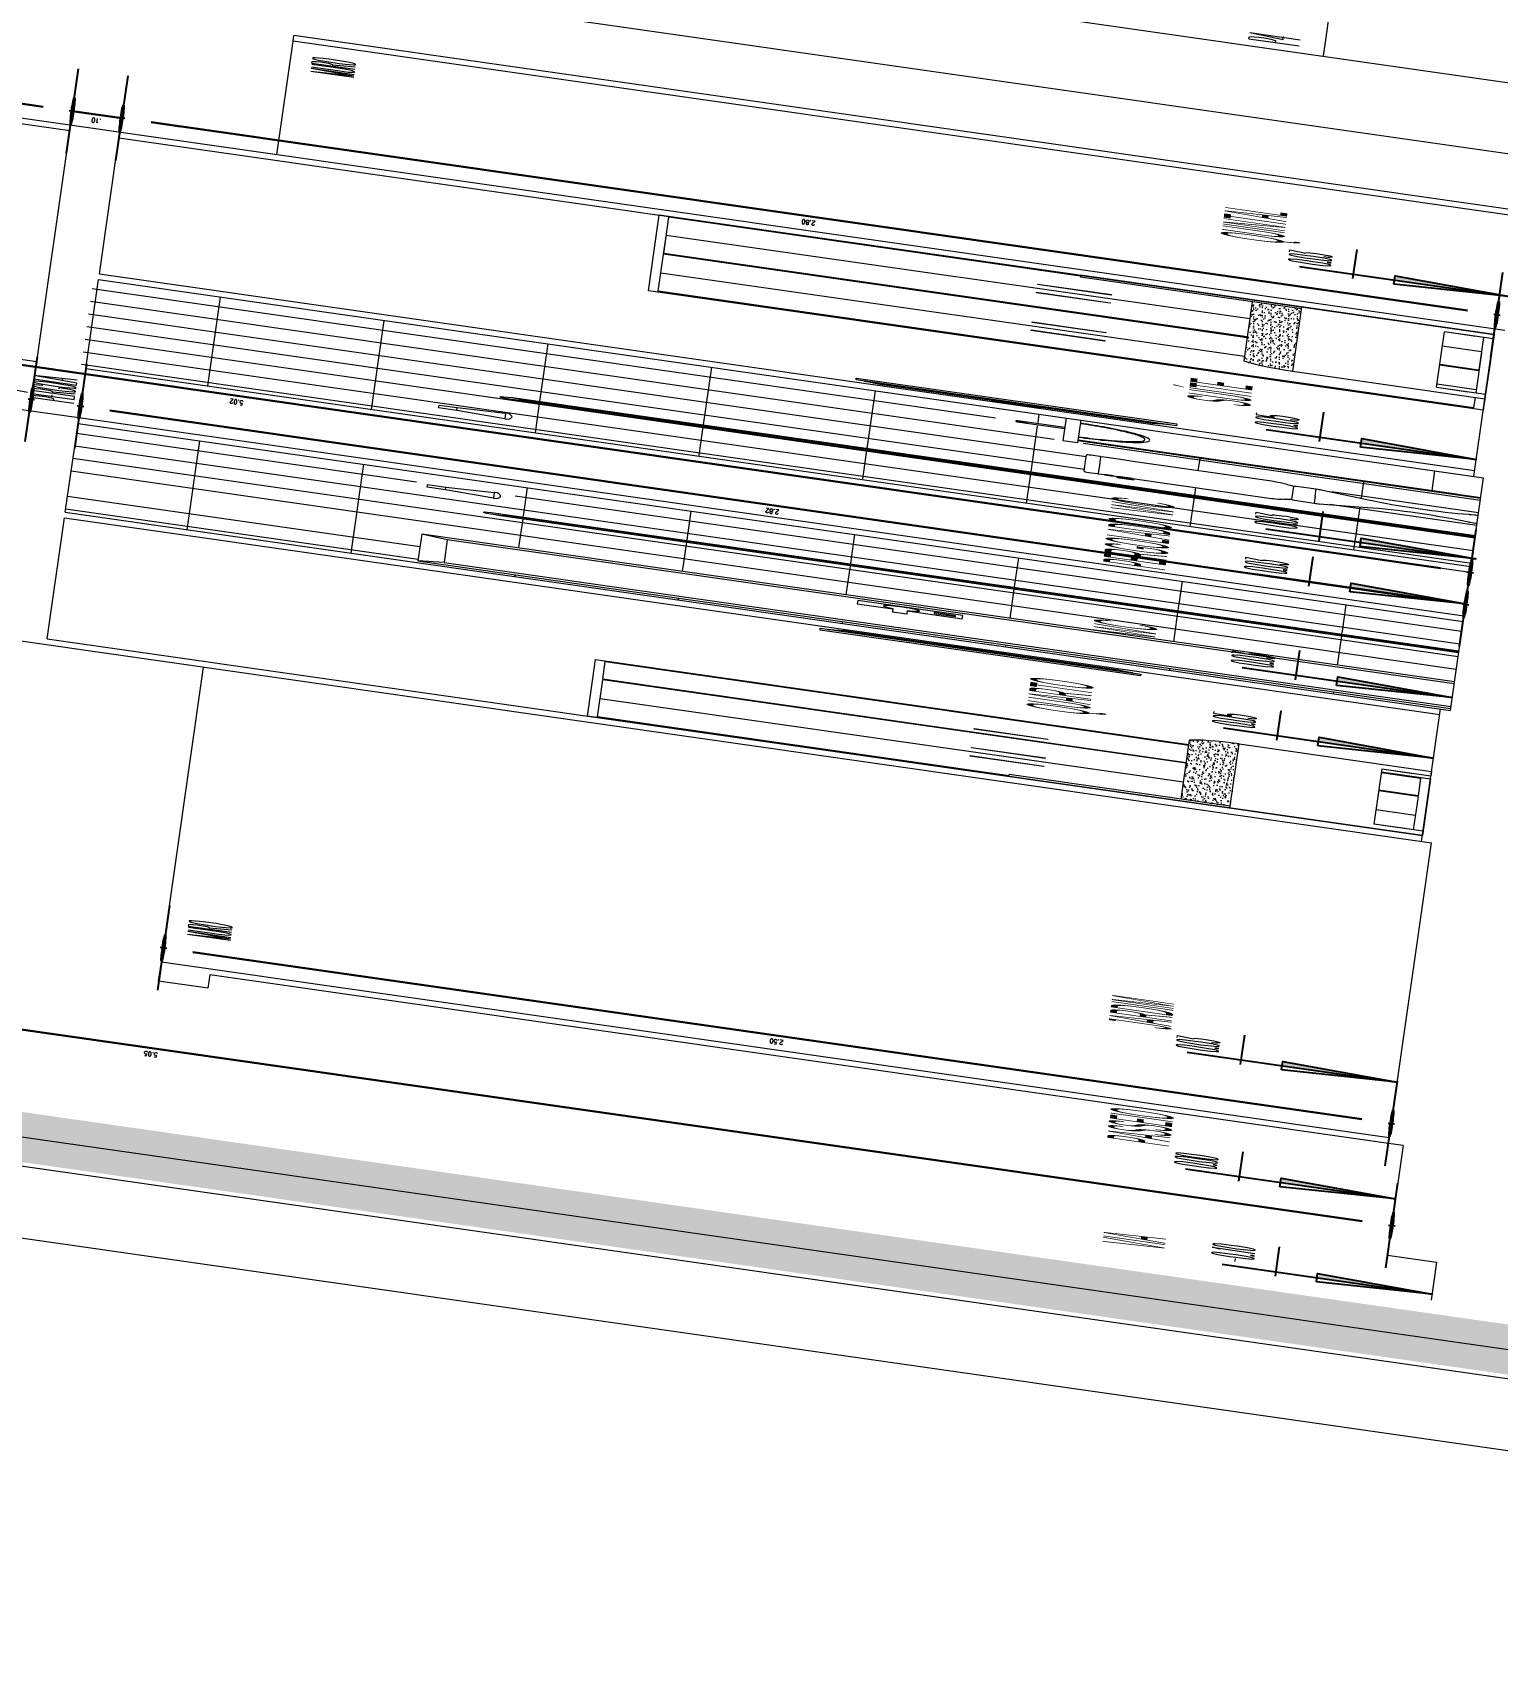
# Model space of a CAD drawing. Header units: millimetres. Extents: x -361192058 to 101130107379, y -14071650034 to 19218552450.
# Drawn here: x -134013.9 to -133838.6, y 40044.8 to 40240.8 of the extents above; entities that cross this region are included whole.
import ezdxf
from ezdxf.enums import TextEntityAlignment as Align

# ---------------------------------------------------------------- set-up
doc = ezdxf.new("R2010")
doc.units = ezdxf.units.MM
doc.header["$LTSCALE"] = 0.5
for name, color, linetype in [('02', 2, 'Continuous'), ('BANHO', 7, 'Continuous'), ('CERC02', 3, 'Continuous'), ('DIVERSOS', 4, 'Continuous'), ('HACH', 8, 'Continuous'), ('parede', 2, 'Continuous'), ('PISO', 8, 'Continuous'), ('texto pequeno', 3, 'Continuous'), ('TEXTO2', 3, 'Continuous'), ('TXT_0', 7, 'Continuous')]:
    doc.layers.add(name, color=color, linetype=linetype)
doc.styles.add('ADITIVOCAD', font='ROMANS.shx')
doc.styles.add('SANSSERIF', font='sas_____.pfb', dxfattribs={"height": 1})
doc.styles.get("Standard").update_dxf_attribs({"font": 'txt.shx', "height": 0.12})
doc.dimstyles.new('ESCALA50', dxfattribs={"dimtxt": 0.1, "dimasz": 0.06, "dimexe": 0.18, "dimexo": 0.06, "dimgap": 0.1, "dimtad": 1, "dimzin": 4, "dimdsep": 46, "dimtxsty": 'Standard', "dimblk1": 'BOLA', "dimblk2": 'BOLA', "dimsah": 1, "dimcen": -0.06, "dimse1": 1, "dimse2": 1, "dimclrd": 7, "dimclrt": 3, "dimadec": 0, "dimazin": 0, "dimtfac": 1, "dimtix": 1, "dimtmove": 0, "dimatfit": 3, "dimldrblk": 'BOLA', "dimfxl": 0, "dimtolj": 1, "dimtzin": 4, "dimarcsym": 0})

# ---------------------------------------------------------------- blocks, each defined once
blk = doc.blocks.new('Adc_nivelelev')
blk.add_hatch(color=256).paths.add_polyline_path([(0, 0), (0.1307, 0.2715), (0, 0.2715)])
for p, q in [((0, 0.4955), (0, 0)), ((-0.1376, 0.3683), (0.76, 0.3683))]:
    blk.add_line(p, q)
blk.add_lwpolyline([(-0.1307, 0.2715), (0.1307, 0.2715), (0, 0)], close=True)
at = {"flags": 8}
blk.add_attdef('NIVEL', (0.1106, 0.4235), '', height=0.1, dxfattribs=at)
blk = doc.blocks.new('BOLA')
for p, q in [((0, -1.435), (0, 1.435)), ((-1.435, 0), (1.435, 0))]:
    blk.add_line(p, q)
blk.add_circle((0, 0), 0.452)
blk = doc.blocks.new('*D845')
at = {"layer": 'Defpoints', "color": 0, "transparency": 16777216}
for p in [(3894.0287, 2411.3036), (3894.0287, 2411.3036), (3894.0287, 2406.2536)]:
    blk.add_point(p, dxfattribs=at)
at = {"layer": 'DIVERSOS', "color": 7, "lineweight": -2, "transparency": 16777216}
blk.add_line((3894.0287, 2406.3136), (3894.0287, 2411.2436), dxfattribs=at)
at = {"layer": 'DIVERSOS', "color": 7, "lineweight": -2, "transparency": 16777216, "xscale": 0.06, "yscale": 0.06, "zscale": 0.06}
for p, rotation in [((3894.0287, 2411.3036), 90), ((3894.0287, 2406.2536), 270)]:
    blk.add_blockref('BOLA', p, dxfattribs=dict(at, rotation=rotation))
at = {"layer": 'DIVERSOS', "color": 3, "lineweight": 18, "transparency": 16777216, "insert": (3893.8687, 2408.7786), "char_height": 0.12, "attachment_point": 5, "rotation": 90}
blk.add_mtext('\\A1;5.05', dxfattribs=at)
blk = doc.blocks.new('*D1663')
at = {"layer": '02', "color": 7, "lineweight": -2, "transparency": 16777216}
blk.add_line((3918.0118, 2406.3636), (3918.0118, 2409.0436), dxfattribs=at)
at = {"layer": 'Defpoints', "color": 0, "transparency": 16777216}
for p in [(3917.6413, 2409.1036), (3918.0118, 2409.1036), (3917.6413, 2406.3036)]:
    blk.add_point(p, dxfattribs=at)
at = {"layer": '02', "color": 7, "lineweight": -2, "transparency": 16777216, "xscale": 0.06, "yscale": 0.06, "zscale": 0.06}
for p, rotation in [((3918.0118, 2409.1036), 90), ((3918.0118, 2406.3036), 270)]:
    blk.add_blockref('BOLA', p, dxfattribs=dict(at, rotation=rotation))
at = {"layer": '02', "color": 3, "transparency": 16777216, "insert": (3917.8518, 2407.7036), "char_height": 0.12, "attachment_point": 5, "rotation": 90}
blk.add_mtext('\\A1;2.80', dxfattribs=at)
blk = doc.blocks.new('*D1664')
at = {"layer": '02', "color": 7, "lineweight": -2, "transparency": 16777216}
for p, q in [((3918.0118, 2409.2636), (3918.0118, 2409.3236)), ((3918.0118, 2409.2036), (3918.0118, 2409.1036)), ((3918.0118, 2409.0436), (3918.0118, 2408.9836))]:
    blk.add_line(p, q, dxfattribs=at)
at = {"layer": 'Defpoints', "color": 0, "transparency": 16777216}
for p in [(3917.4913, 2409.2036), (3917.4913, 2409.1036), (3918.0118, 2409.1036)]:
    blk.add_point(p, dxfattribs=at)
at = {"layer": '02', "color": 7, "lineweight": -2, "transparency": 16777216, "xscale": 0.06, "yscale": 0.06, "zscale": 0.06}
for p, rotation in [((3918.0118, 2409.2036), 270), ((3918.0118, 2409.1036), 90)]:
    blk.add_blockref('BOLA', p, dxfattribs=dict(at, rotation=rotation))
at = {"layer": '02', "color": 3, "transparency": 16777216, "insert": (3917.8518, 2409.1536), "char_height": 0.12, "attachment_point": 5, "rotation": 90}
blk.add_mtext('\\A1;.10', dxfattribs=at)
blk = doc.blocks.new('*D1665')
at = {"layer": '02', "color": 7, "lineweight": -2, "transparency": 16777216}
blk.add_line((3910.3942, 2409.2636), (3910.3942, 2409.9436), dxfattribs=at)
at = {"layer": 'Defpoints', "color": 0, "transparency": 16777216}
for p in [(3909.9413, 2410.0036), (3910.3942, 2410.0036), (3909.9413, 2409.2036)]:
    blk.add_point(p, dxfattribs=at)
at = {"layer": '02', "color": 7, "lineweight": -2, "transparency": 16777216, "xscale": 0.06, "yscale": 0.06, "zscale": 0.06}
for p, rotation in [((3910.3942, 2410.0036), 90), ((3910.3942, 2409.2036), 270)]:
    blk.add_blockref('BOLA', p, dxfattribs=dict(at, rotation=rotation))
at = {"layer": '02', "color": 3, "transparency": 16777216, "insert": (3910.2342, 2409.6036), "char_height": 0.12, "attachment_point": 5, "rotation": 90}
blk.add_mtext('\\A1;.80', dxfattribs=at)
blk = doc.blocks.new('*D1668')
at = {"layer": '02', "color": 7, "lineweight": -2, "transparency": 16777216}
blk.add_line((3910.3942, 2406.3436), (3910.3942, 2409.0436), dxfattribs=at)
at = {"layer": 'Defpoints', "color": 0, "transparency": 16777216}
for p in [(3910.0913, 2409.1036), (3910.3942, 2409.1036), (3910.0913, 2406.2836)]:
    blk.add_point(p, dxfattribs=at)
at = {"layer": '02', "color": 7, "lineweight": -2, "transparency": 16777216, "xscale": 0.06, "yscale": 0.06, "zscale": 0.06}
for p, rotation in [((3910.3942, 2409.1036), 90), ((3910.3942, 2406.2836), 270)]:
    blk.add_blockref('BOLA', p, dxfattribs=dict(at, rotation=rotation))
at = {"layer": '02', "color": 3, "transparency": 16777216, "insert": (3910.2342, 2407.6936), "char_height": 0.12, "attachment_point": 5, "rotation": 90}
blk.add_mtext('\\A1;2.82', dxfattribs=at)
blk = doc.blocks.new('*D1669')
at = {"layer": '02', "color": 7, "lineweight": -2, "transparency": 16777216}
blk.add_line((3911.2413, 2411.2436), (3911.2413, 2406.3436), dxfattribs=at)
at = {"layer": 'Defpoints', "color": 0, "transparency": 16777216}
for p in [(3911.2413, 2411.3036), (3911.2413, 2406.2836), (3911.2413, 2406.2836)]:
    blk.add_point(p, dxfattribs=at)
at = {"layer": '02', "color": 7, "lineweight": -2, "transparency": 16777216, "xscale": 0.06, "yscale": 0.06, "zscale": 0.06}
for p, rotation in [((3911.2413, 2411.3036), 90), ((3911.2413, 2406.2836), 270)]:
    blk.add_blockref('BOLA', p, dxfattribs=dict(at, rotation=rotation))
at = {"layer": '02', "color": 3, "transparency": 16777216, "insert": (3911.0813, 2408.7936), "char_height": 0.12, "attachment_point": 5, "rotation": 90}
blk.add_mtext('\\A1;5.02', dxfattribs=at)
blk = doc.blocks.new('*D1670')
at = {"layer": '02', "color": 7, "lineweight": -2, "transparency": 16777216}
blk.add_line((3896.6689, 2406.3436), (3896.6689, 2408.7236), dxfattribs=at)
at = {"layer": 'Defpoints', "color": 0, "transparency": 16777216}
for p in [(3896.2913, 2408.7836), (3896.6689, 2408.7836), (3896.2913, 2406.2836)]:
    blk.add_point(p, dxfattribs=at)
at = {"layer": '02', "color": 7, "lineweight": -2, "transparency": 16777216, "xscale": 0.06, "yscale": 0.06, "zscale": 0.06}
for p, rotation in [((3896.6689, 2408.7836), 90), ((3896.6689, 2406.2836), 270)]:
    blk.add_blockref('BOLA', p, dxfattribs=dict(at, rotation=rotation))
at = {"layer": '02', "color": 3, "transparency": 16777216, "insert": (3896.5089, 2407.5336), "char_height": 0.12, "attachment_point": 5, "rotation": 90}
blk.add_mtext('\\A1;2.50', dxfattribs=at)
blk = doc.blocks.new('APROVADO QUADRA 21.2 MBVII')
at = {"layer": 'BANHO', "lineweight": 18}
h = blk.add_hatch(dxfattribs=at)
h.set_pattern_fill('AR-SAND', color=256, scale=0.0035, style=0)
h.set_pattern_definition([(142.5, (5373.21673, 1139.52908), (0.00560011, 0.171294633), [0, -0.135128, 0, -0.15113, 0, -0.1444625]), (172.5, (5373.21673, 1139.52908), (-0.15733315, 0.250888785), [0, -0.072898, 0, -0.121793, 0, -0.0466725]), (212.5, (5373.32608, 1139.52908), (-0.27684733, 0.000503015), [0, -0.04445, 0, -0.16002, 0, -0.208915]), (222.5, (5373.32608, 1139.52908), (-0.267244758, 0.078025263), [0, -0.022225, 0, -0.104902, 0, -0.120015])])
h.paths.add_polyline_path([(3904.2913, 2406.7955), (3905.8534, 2406.7955, -0.256701), (3905.9413, 2406.6955), (3904.2913, 2406.6955)])
h = blk.add_hatch(dxfattribs=at)
h.set_pattern_fill('AR-SAND', color=256, scale=0.0035, style=0)
h.set_pattern_definition([(37.5, (2448.51582, 1139.52908), (-0.00560011, 0.171294633), [0, -0.135128, 0, -0.15113, 0, -0.1444625]), (7.5, (2448.51582, 1139.52908), (0.15733315, 0.250888785), [0, -0.072898, 0, -0.121793, 0, -0.0466725]), (327.5, (2448.40647, 1139.52908), (0.27684733, 0.000503015), [0, -0.04445, 0, -0.16002, 0, -0.208915]), (317.5, (2448.40647, 1139.52908), (0.267244758, 0.078025263), [0, -0.022225, 0, -0.104902, 0, -0.120015])])
h.paths.add_polyline_path([(3917.4413, 2406.7955), (3915.8792, 2406.7955, 0.256701), (3915.7913, 2406.6955), (3917.4413, 2406.6955)])
at = {"lineweight": 18}
for p, q in [((3907.6388, 2408.3861), (3907.6388, 2406.2836)), ((3908.3438, 2408.3861), (3907.6388, 2408.3861)), ((3907.6913, 2408.3336), (3907.6388, 2408.3861)), ((3908.2913, 2408.3336), (3908.3438, 2408.3861)), ((3908.3438, 2406.2836), (3908.3438, 2408.3861)), ((3907.6913, 2408.3336), (3907.6913, 2406.2836)), ((3908.2913, 2408.3336), (3907.6913, 2408.3336)), ((3908.2913, 2406.2836), (3908.2913, 2408.3336)), ((3909.1163, 2408.2442), (3909.1163, 2406.2836)), ((3909.1413, 2406.2836), (3909.1413, 2408.2193)), ((3909.1663, 2408.2442), (3909.1663, 2406.2836)), ((3912.1663, 2408.2442), (3912.1663, 2406.2836)), ((3912.1913, 2406.2836), (3912.1913, 2408.2193)), ((3912.2163, 2408.2442), (3912.2163, 2406.2836)), ((3907.3331, 2406.9116), (3907.3331, 2407.5641)), ((3907.3331, 2407.5641), (3907.3825, 2407.5641)), ((3907.3825, 2407.5641), (3907.3825, 2406.9116)), ((3913.9501, 2406.9111), (3913.9501, 2407.5637)), ((3913.9501, 2407.5637), (3913.9994, 2407.5637)), ((3913.9994, 2407.5637), (3913.9994, 2406.9111)), ((3907.3825, 2406.9281), (3907.3825, 2407.5472)), ((3907.3825, 2407.5472), (3907.4136, 2407.5147)), ((3913.9189, 2407.5147), (3913.9501, 2407.5472)), ((3913.9501, 2407.5472), (3913.9501, 2406.9281)), ((3907.4136, 2407.5147), (3907.4136, 2406.9606)), ((3913.9189, 2406.9606), (3913.9189, 2407.5147)), ((3908.1658, 2407.425), (3908.0654, 2407.425)), ((3908.0654, 2407.3958), (3908.0654, 2407.425)), ((3908.1636, 2407.3958), (3908.0654, 2407.3958)), ((3907.4136, 2407.1874), (3907.4136, 2407.2878)), ((3907.4136, 2407.2878), (3907.4413, 2407.2878)), ((3907.4413, 2407.2878), (3907.4413, 2407.1874)), ((3913.8913, 2407.1874), (3913.8913, 2407.2878)), ((3913.8913, 2407.2878), (3913.9189, 2407.2878)), ((3913.9189, 2407.2878), (3913.9189, 2407.1874)), ((3907.4413, 2407.1874), (3907.4136, 2407.1874)), ((3913.9189, 2407.1874), (3913.8913, 2407.1874)), ((3907.4136, 2406.9606), (3907.3825, 2406.9281)), ((3913.9501, 2406.9281), (3913.9189, 2406.9606)), ((3907.3825, 2406.9116), (3907.3331, 2406.9116)), ((3913.9994, 2406.9111), (3913.9501, 2406.9111))]:
    blk.add_line(p, q, dxfattribs=at)
blk.add_lwpolyline([(3908.1561, 2407.3958), (3908.1561, 2407.2836), (3908.2421, 2407.2836), (3908.2421, 2407.4975), (3908.1561, 2407.4975), (3908.1561, 2407.425)], dxfattribs=at)
blk.add_lwpolyline([(3908.1898, 2407.2978), (3908.2089, 2407.2978), (3908.2089, 2407.3415), (3908.1898, 2407.3415)], close=True, dxfattribs=at)
for centre in [(3909.1413, 2408.2442), (3912.1913, 2408.2442)]:
    blk.add_circle(centre, 0.0249, dxfattribs=at)
blk.add_arc((3908.1985, 2407.4079), 0.0369, 199.161, 152.4759, dxfattribs=at)
at = {"layer": '02', "lineweight": 18}
for points in [[(3890.495, 2402.8351), (3951.695, 2402.8351), (3951.695, 2447.3851), (3890.495, 2447.3851)], [(3891.245, 2403.5851), (3922.2237, 2403.5851), (3922.2237, 2412.8323), (3891.245, 2412.8323)]]:
    blk.add_lwpolyline(points, close=True, dxfattribs=at)
at = {"layer": '02', "lineweight": 18, "const_width": 0.1}
blk.add_lwpolyline([(3891.245, 2403.5851), (3950.945, 2403.5851), (3950.945, 2446.6351), (3891.245, 2446.6351)], close=True, dxfattribs=at)
at = {"layer": '02', "lineweight": 18}
blk.add_lwpolyline([(3890.495, 2402.8351), (3888.62, 2402.8351), (3888.62, 2422.3351), (3890.495, 2424.2101), (3891.245, 2424.2101)], dxfattribs=at)
at = {"layer": 'BANHO', "lineweight": 18}
for p, q in [((3909.579, 2408.3514), (3909.579, 2408.3886)), ((3909.579, 2408.3886), (3909.6535, 2408.3886)), ((3909.6535, 2408.3886), (3909.6535, 2408.3514)), ((3911.679, 2408.3514), (3911.679, 2408.3886)), ((3911.679, 2408.3886), (3911.7535, 2408.3886)), ((3911.7535, 2408.3886), (3911.7535, 2408.3514)), ((3909.5418, 2408.2536), (3909.579, 2408.3514)), ((3909.579, 2408.3514), (3909.6535, 2408.3514)), ((3909.6535, 2408.3514), (3909.6908, 2408.2536)), ((3911.6418, 2408.2536), (3911.679, 2408.3514)), ((3911.679, 2408.3514), (3911.7535, 2408.3514)), ((3911.7535, 2408.3514), (3911.7908, 2408.2536)), ((3909.6908, 2408.2536), (3909.5418, 2408.2536)), ((3909.5418, 2408.2536), (3909.5418, 2408.2476)), ((3909.6908, 2408.2476), (3909.6908, 2408.2536)), ((3911.7908, 2408.2536), (3911.6418, 2408.2536)), ((3911.6418, 2408.2536), (3911.6418, 2408.2476)), ((3911.7908, 2408.2476), (3911.7908, 2408.2536)), ((3904.2413, 2406.3036), (3904.2413, 2408.0036)), ((3904.2413, 2408.0036), (3905.7413, 2408.0036)), ((3904.2613, 2407.1455), (3904.2613, 2407.9836)), ((3904.2613, 2407.9836), (3905.2413, 2407.9836)), ((3904.7413, 2406.7955), (3904.7413, 2407.9836)), ((3905.2413, 2406.7955), (3905.2413, 2407.9836)), ((3905.2563, 2407.9836), (3905.7213, 2407.9836)), ((3905.2563, 2406.7955), (3905.2563, 2407.9836)), ((3905.7213, 2407.9836), (3905.7213, 2406.7955)), ((3905.7413, 2408.0036), (3905.7413, 2406.7955)), ((3915.4913, 2406.3036), (3915.4913, 2408.0036)), ((3915.4913, 2408.0036), (3916.9913, 2408.0036)), ((3915.5113, 2406.3236), (3915.5113, 2407.9836)), ((3915.5113, 2407.9836), (3916.9713, 2407.9836)), ((3915.9913, 2406.7955), (3915.9913, 2407.9836)), ((3916.4913, 2408.0036), (3917.4913, 2408.0036)), ((3916.4913, 2406.7955), (3916.4913, 2407.9836)), ((3916.5113, 2406.7955), (3916.5113, 2407.9836)), ((3916.5113, 2407.9836), (3917.4713, 2407.9836)), ((3916.9913, 2406.7955), (3916.9913, 2407.9836)), ((3917.4713, 2407.1455), (3917.4713, 2407.9836)), ((3917.4913, 2406.3036), (3917.4913, 2408.0036)), ((3904.6263, 2407.0786), (3904.6263, 2407.2286)), ((3904.6263, 2407.2286), (3904.6413, 2407.2286)), ((3904.6413, 2407.2286), (3904.6413, 2407.0786)), ((3904.8413, 2407.0786), (3904.8413, 2407.2286)), ((3904.8413, 2407.2286), (3904.8563, 2407.2286)), ((3904.8563, 2407.2286), (3904.8563, 2407.0786)), ((3905.3413, 2407.0786), (3905.3413, 2407.2286)), ((3905.3413, 2407.2286), (3905.3563, 2407.2286)), ((3905.3563, 2407.2286), (3905.3563, 2407.0786)), ((3913.4615, 2407.2293), (3913.4615, 2407.1336)), ((3913.482, 2407.2332), (3913.466, 2407.2332)), ((3913.4865, 2407.1336), (3913.4865, 2407.2293)), ((3915.8763, 2407.0786), (3915.8763, 2407.2286)), ((3915.8763, 2407.2286), (3915.8913, 2407.2286)), ((3915.8913, 2407.2286), (3915.8913, 2407.0786)), ((3916.0913, 2407.0786), (3916.0913, 2407.2286)), ((3916.0913, 2407.2286), (3916.1063, 2407.2286)), ((3916.1063, 2407.2286), (3916.1063, 2407.0786)), ((3916.8763, 2407.0786), (3916.8763, 2407.2286)), ((3916.8763, 2407.2286), (3916.8913, 2407.2286)), ((3916.8913, 2407.2286), (3916.8913, 2407.0786)), ((3917.0913, 2407.0786), (3917.0913, 2407.2286)), ((3917.0913, 2407.2286), (3917.1063, 2407.2286)), ((3917.1063, 2407.2286), (3917.1063, 2407.0786)), ((3904.2413, 2406.6955), (3904.2413, 2407.1455)), ((3904.2413, 2407.1455), (3904.2913, 2407.1455)), ((3904.2913, 2406.6955), (3904.2913, 2407.1455)), ((3913.1413, 2407.1036), (3913.1413, 2407.1336)), ((3913.7413, 2407.1336), (3913.1413, 2407.1336)), ((3913.4615, 2407.1336), (3913.4865, 2407.1336)), ((3917.4413, 2406.6955), (3917.4413, 2407.1455)), ((3917.4913, 2407.1455), (3917.4413, 2407.1455)), ((3917.4913, 2406.6955), (3917.4913, 2407.1455)), ((3913.7413, 2407.1036), (3913.1413, 2407.1036)), ((3913.1913, 2406.2836), (3913.1913, 2407.1036)), ((3913.2113, 2406.3336), (3913.2113, 2407.1036)), ((3904.6413, 2407.0786), (3904.6263, 2407.0786)), ((3904.8563, 2407.0786), (3904.8413, 2407.0786)), ((3905.3563, 2407.0786), (3905.3413, 2407.0786)), ((3915.8913, 2407.0786), (3915.8763, 2407.0786)), ((3916.1063, 2407.0786), (3916.0913, 2407.0786)), ((3916.8913, 2407.0786), (3916.8763, 2407.0786)), ((3917.1063, 2407.0786), (3917.0913, 2407.0786)), ((3904.2913, 2406.7955), (3905.8534, 2406.7955)), ((3917.4413, 2406.7955), (3915.8792, 2406.7955)), ((3904.2413, 2406.3036), (3904.2413, 2406.6955)), ((3904.2413, 2406.6955), (3905.9413, 2406.6955)), ((3905.9413, 2406.6955), (3905.9413, 2406.5955)), ((3917.4913, 2406.6955), (3915.7913, 2406.6955)), ((3915.7913, 2406.6955), (3915.7913, 2406.5955)), ((3917.4913, 2406.3036), (3917.4913, 2406.6955)), ((3905.9413, 2406.5955), (3905.9413, 2406.3036)), ((3915.7913, 2406.5955), (3915.7913, 2406.3036)), ((3904.3613, 2406.3036), (3904.3613, 2406.4036)), ((3904.3613, 2406.3398), (3904.3613, 2406.4036)), ((3905.8213, 2406.4036), (3904.3613, 2406.4036)), ((3904.7413, 2406.3236), (3904.7413, 2406.4036)), ((3905.2413, 2406.3236), (3905.2413, 2406.4036)), ((3905.2563, 2406.3236), (3905.2563, 2406.4036)), ((3905.7213, 2406.4036), (3905.7213, 2406.3236)), ((3905.7413, 2406.4036), (3905.7413, 2406.3036)), ((3905.8213, 2406.4036), (3905.8213, 2406.3398)), ((3905.8213, 2406.4036), (3905.8213, 2406.3036)), ((3915.9113, 2406.4036), (3915.9113, 2406.3398)), ((3915.9113, 2406.4036), (3915.9113, 2406.3036)), ((3915.9113, 2406.4036), (3917.3713, 2406.4036)), ((3915.9913, 2406.3236), (3915.9913, 2406.4036)), ((3916.4913, 2406.3236), (3916.4913, 2406.4036)), ((3916.5113, 2406.3236), (3916.5113, 2406.4036)), ((3916.9913, 2406.3236), (3916.9913, 2406.4036)), ((3917.3713, 2406.3036), (3917.3713, 2406.4036)), ((3917.3713, 2406.3398), (3917.3713, 2406.4036)), ((3913.7413, 2406.3836), (3913.2113, 2406.3836)), ((3913.2113, 2406.2836), (3913.2113, 2406.3836)), ((3905.7413, 2406.3036), (3904.2413, 2406.3036)), ((3904.3613, 2406.3036), (3904.2413, 2406.3036)), ((3905.2413, 2406.3236), (3904.3613, 2406.3236)), ((3905.7213, 2406.3236), (3905.2563, 2406.3236)), ((3905.9413, 2406.3036), (3905.8213, 2406.3036)), ((3905.9413, 2406.3036), (3905.9413, 2406.3036)), ((3916.9913, 2406.3036), (3915.4913, 2406.3036)), ((3915.7913, 2406.3236), (3915.5113, 2406.3236)), ((3915.7913, 2406.3036), (3915.9113, 2406.3036)), ((3915.7913, 2406.3036), (3915.7913, 2406.3036)), ((3916.9713, 2406.3236), (3915.9113, 2406.3236)), ((3917.4913, 2406.3036), (3916.4913, 2406.3036)), ((3917.3713, 2406.3236), (3916.5113, 2406.3236)), ((3917.3713, 2406.3036), (3917.4913, 2406.3036)), ((3912.3527, 2406.2836), (3912.5545, 2406.2836))]:
    blk.add_line(p, q, dxfattribs=at)
blk.add_lwpolyline([(3913.4716, 2407.2128), (3913.4764, 2407.2128), (3913.4764, 2407.2092), (3913.4716, 2407.2092)], close=True, dxfattribs=at)
for points in [[(3913.2919, 2407.1036, 0.121669), (3913.305, 2407.0506, 0.105266), (3913.3453, 2407.0022, 0.088159), (3913.4025, 2406.9716, 0.078977), (3913.474, 2406.9602, 0.078977), (3913.5455, 2406.9716, 0.088159), (3913.6027, 2407.0022, 0.105266), (3913.643, 2407.0506, 0.121669), (3913.6561, 2407.1036, 0.121669)], [(3913.3019, 2407.1036, 0.121669), (3913.3139, 2407.0552, 0.105266), (3913.3514, 2407.0101, 0.088159), (3913.4056, 2406.9811, 0.078977), (3913.474, 2406.9702, 0.078977), (3913.5424, 2406.9811, 0.088159), (3913.5966, 2407.0101, 0.105266), (3913.6341, 2407.0552, 0.121669), (3913.6461, 2407.1036, 0.121669)]]:
    blk.add_lwpolyline(points, format="xyb", dxfattribs=at)
for points in [[(3912.4258, 2407.0825), (3912.4258, 2407.0825), (3912.4222, 2407.0817), (3912.4194, 2407.0796), (3912.4172, 2407.0767), (3912.4165, 2407.0732), (3912.4165, 2407.056), (3912.4165, 2407.056), (3912.4165, 2407.0553), (3912.4172, 2407.0545), (3912.4172, 2407.0538), (3912.4179, 2407.0531), (3912.4179, 2407.0409), (3912.4151, 2407.0409), (3912.4151, 2407.0409), (3912.4129, 2407.0366), (3912.4122, 2407.0324), (3912.4129, 2407.0273), (3912.4151, 2407.023), (3912.4179, 2407.023), (3912.4179, 2407.013), (3912.405, 2407.013), (3912.405, 2407.0159), (3912.3907, 2407.0159), (3912.3907, 2406.9808), (3912.405, 2406.9808), (3912.405, 2406.9837), (3912.4179, 2406.9837), (3912.4179, 2406.7152), (3912.4179, 2406.7152), (3912.4186, 2406.7102), (3912.4194, 2406.7059), (3912.4208, 2406.7009), (3912.4229, 2406.6966), (3912.4251, 2406.6923), (3912.4272, 2406.688), (3912.4301, 2406.6845), (3912.433, 2406.6809)], [(3912.4258, 2407.0825), (3912.6413, 2407.0825), (3912.8567, 2407.0825)], [(3912.8503, 2406.6809), (3912.8503, 2406.6809), (3912.8532, 2406.6845), (3912.856, 2406.688), (3912.8582, 2406.6923), (3912.8603, 2406.6966), (3912.8618, 2406.7009), (3912.8632, 2406.7059), (3912.8639, 2406.7102), (3912.8646, 2406.7152), (3912.8646, 2406.9837), (3912.8646, 2407.013), (3912.8646, 2407.023), (3912.8682, 2407.023), (3912.8682, 2407.023), (3912.8703, 2407.0273), (3912.8711, 2407.0324), (3912.8703, 2407.0366), (3912.8682, 2407.0409), (3912.8646, 2407.0409), (3912.8646, 2407.0531), (3912.8646, 2407.0531), (3912.8653, 2407.0538), (3912.866, 2407.0545), (3912.8668, 2407.0553), (3912.8668, 2407.056), (3912.8668, 2407.0732), (3912.8668, 2407.0732), (3912.866, 2407.0767), (3912.8639, 2407.0796), (3912.861, 2407.0817), (3912.8567, 2407.0825)], [(3912.4151, 2407.023), (3912.4151, 2407.0409)], [(3912.4179, 2407.0531), (3912.4179, 2407.0531), (3912.4186, 2407.0531), (3912.4186, 2407.0531), (3912.4186, 2407.0531), (3912.4194, 2407.0531), (3912.6413, 2407.0531), (3912.8639, 2407.0531), (3912.8639, 2407.0531), (3912.8639, 2407.0531), (3912.8646, 2407.0531), (3912.8646, 2407.0531), (3912.8646, 2407.0531)], [(3912.4179, 2407.023), (3912.4179, 2407.0409)], [(3912.8646, 2407.023), (3912.8646, 2407.0409)], [(3912.8682, 2407.023), (3912.8682, 2407.0409)], [(3912.405, 2406.9837), (3912.405, 2407.013)], [(3912.4179, 2406.9837), (3912.4179, 2407.013)], [(3912.8503, 2406.6809), (3912.8503, 2406.6809), (3912.846, 2406.6766), (3912.8417, 2406.673), (3912.8367, 2406.6701), (3912.8317, 2406.6673), (3912.8267, 2406.6651), (3912.8217, 2406.663), (3912.8159, 2406.6616), (3912.8102, 2406.6608), (3912.6413, 2406.6608), (3912.4731, 2406.6608), (3912.4731, 2406.6608), (3912.4673, 2406.6616), (3912.4616, 2406.663), (3912.4559, 2406.6651), (3912.4509, 2406.6673), (3912.4459, 2406.6701), (3912.4416, 2406.673), (3912.4373, 2406.6766), (3912.433, 2406.6809)], [(3912.4731, 2406.6608), (3912.4645, 2406.6608), (3912.4645, 2406.6608), (3912.4616, 2406.6601), (3912.4602, 2406.6587), (3912.458, 2406.6573), (3912.4573, 2406.6544), (3912.4537, 2406.6143), (3912.4537, 2406.6143), (3912.4537, 2406.6114), (3912.4544, 2406.6093), (3912.4552, 2406.6064), (3912.4559, 2406.6043), (3912.5425, 2406.5069), (3912.5425, 2406.5069), (3912.5525, 2406.4962), (3912.5611, 2406.484), (3912.5683, 2406.4719), (3912.574, 2406.459), (3912.579, 2406.4461), (3912.5819, 2406.4325), (3912.584, 2406.4189), (3912.5847, 2406.4053), (3912.584, 2406.391), (3912.5826, 2406.3774), (3912.579, 2406.3638), (3912.5747, 2406.3509), (3912.569, 2406.338), (3912.5618, 2406.3251), (3912.5539, 2406.3137), (3912.5439, 2406.3022), (3912.5439, 2406.3022), (3912.5432, 2406.3015), (3912.5425, 2406.3008), (3912.5411, 2406.2993), (3912.5403, 2406.2979), (3912.536, 2406.2915), (3912.536, 2406.2915), (3912.5346, 2406.2893), (3912.5353, 2406.2865), (3912.5375, 2406.2843), (3912.5396, 2406.2836), (3912.5403, 2406.2836)], [(3912.8102, 2406.6608), (3912.8188, 2406.6608), (3912.8188, 2406.6608), (3912.8217, 2406.6601), (3912.8238, 2406.6587), (3912.8252, 2406.6573), (3912.826, 2406.6544), (3912.8288, 2406.6143), (3912.8288, 2406.6143), (3912.8288, 2406.6114), (3912.8288, 2406.6093), (3912.8281, 2406.6064), (3912.8274, 2406.6043), (3912.7408, 2406.5069), (3912.7408, 2406.5069), (3912.7308, 2406.4962), (3912.7222, 2406.484), (3912.715, 2406.4719), (3912.7093, 2406.459), (3912.7043, 2406.4461), (3912.7014, 2406.4325), (3912.6993, 2406.4189), (3912.6985, 2406.4053), (3912.6985, 2406.391), (3912.7007, 2406.3774), (3912.7036, 2406.3638), (3912.7078, 2406.3509), (3912.7136, 2406.338), (3912.7207, 2406.3251), (3912.7293, 2406.3137), (3912.7386, 2406.3022), (3912.7386, 2406.3022), (3912.7393, 2406.3015), (3912.7408, 2406.3008), (3912.7415, 2406.2993), (3912.7422, 2406.2979), (3912.7472, 2406.2915), (3912.7472, 2406.2915), (3912.7479, 2406.2893), (3912.7472, 2406.2865), (3912.7458, 2406.2843), (3912.7429, 2406.2836), (3912.7422, 2406.2836)], [(3912.6413, 2406.6143), (3912.4537, 2406.6143)], [(3912.6413, 2406.6143), (3912.8288, 2406.6143)]]:
    blk.add_lwpolyline(points, dxfattribs=at)
blk.add_circle((3913.474, 2407.2208), 0.00798, dxfattribs=at)
for centre, radius, start, end in [((3909.6163, 2408.5915), 0.3519, 257.7761, 282.2239), ((3911.7163, 2408.5915), 0.3519, 257.7761, 282.2239), ((3913.467, 2407.2276), 0.00566, 100.0244, 163.2357), ((3913.481, 2407.2276), 0.00566, 16.7643, 79.9756), ((3905.8063, 2406.6655), 0.1382, 12.5281, 70.1161), ((3915.9262, 2406.6655), 0.1382, 109.8839, 167.4719)]:
    blk.add_arc(centre, radius, start, end, dxfattribs=at)
at = {"layer": 'CERC02', "lineweight": 18}
for p, q in [((3924.069, 2409.5924), (3924.069, 2405.1354)), ((3924.069, 2409.5924), (3924.069, 2404.9305)), ((3924.069, 2406.7236), (3931.7319, 2406.7236)), ((3924.069, 2406.7236), (3931.7319, 2406.7236))]:
    blk.add_line(p, q, dxfattribs=at)
at = {"layer": 'DIVERSOS', "lineweight": 18}
blk.add_line((3913.474, 2407.1336), (3913.484, 2407.1336), dxfattribs=at)
at = {"layer": 'HACH', "lineweight": 18}
for p, q in [((3911.2413, 2409.1036), (3910.0913, 2409.1036)), ((3896.2913, 2408.7836), (3904.0913, 2408.7836)), ((3917.6413, 2408.7836), (3920.6413, 2408.7836))]:
    blk.add_line(p, q, dxfattribs=at)
at = {"layer": 'parede', "lineweight": 18}
for p, q in [((3910.0913, 2411.3036), (3910.0913, 2409.1036)), ((3911.2413, 2411.3036), (3911.2413, 2409.1036)), ((3911.3913, 2411.3036), (3911.3913, 2409.2036)), ((3917.4913, 2409.2036), (3917.4913, 2409.5157)), ((3917.6413, 2409.4782), (3917.6413, 2406.2836)), ((3904.0913, 2409.3657), (3904.0913, 2406.2836)), ((3911.3913, 2409.2036), (3917.4913, 2409.2036)), ((3904.2413, 2409.1036), (3904.2413, 2406.3036)), ((3904.2413, 2409.1036), (3907.4413, 2409.1036)), ((3907.4413, 2409.1036), (3907.4413, 2406.3036)), ((3907.5913, 2409.1036), (3907.5913, 2406.2836)), ((3907.5913, 2409.1036), (3909.9413, 2409.1036)), ((3909.9413, 2409.1036), (3909.9413, 2406.2836)), ((3910.0913, 2409.1036), (3910.0913, 2406.2836)), ((3911.2413, 2409.1036), (3911.2413, 2406.2836)), ((3911.3913, 2409.1036), (3911.3913, 2406.2836)), ((3911.3913, 2409.1036), (3913.7413, 2409.1036)), ((3913.7413, 2409.1036), (3913.7413, 2406.2836)), ((3913.8913, 2409.1036), (3913.8913, 2406.3036)), ((3913.8913, 2409.1036), (3917.4913, 2409.1036)), ((3917.4913, 2409.1036), (3917.4913, 2406.3036)), ((3895.7913, 2408.6836), (3895.7913, 2408.7836)), ((3895.7913, 2408.7836), (3896.2913, 2408.7836)), ((3896.2913, 2406.2836), (3896.2913, 2408.7836)), ((3920.6413, 2406.2836), (3920.6413, 2408.7836)), ((3920.6413, 2408.7836), (3920.7913, 2408.7836)), ((3920.7913, 2406.2836), (3920.7913, 2408.7836)), ((3896.1413, 2408.6836), (3895.7913, 2408.6836)), ((3896.1413, 2406.2836), (3896.1413, 2408.6836)), ((3904.0913, 2406.3036), (3907.5913, 2406.3036)), ((3913.7413, 2406.3036), (3917.6413, 2406.3036)), ((3896.1413, 2406.2836), (3904.0913, 2406.2836)), ((3896.1413, 2406.2536), (3896.1413, 2406.2836)), ((3907.5913, 2406.2836), (3913.7413, 2406.2836)), ((3896.1413, 2406.2536), (3893.2413, 2406.2536)), ((3893.2413, 2406.2536), (3893.2413, 2406.1536)), ((3893.2413, 2406.1536), (3892.2413, 2406.1536))]:
    blk.add_line(p, q, dxfattribs=at)
at = {"layer": 'PISO', "lineweight": 18}
for p, q in [((3907.675, 2408.3861), (3907.675, 2409.1036)), ((3908.0084, 2408.3861), (3908.0084, 2409.1036)), ((3908.6751, 2408.4361), (3908.6751, 2409.1036)), ((3909.0085, 2407.8996), (3909.0085, 2409.1036)), ((3909.3419, 2408.4361), (3909.3419, 2409.1036)), ((3909.6753, 2408.4117), (3909.6753, 2409.1036)), ((3911.475, 2408.0486), (3911.475, 2409.1136)), ((3911.8084, 2406.2836), (3911.8084, 2409.1136)), ((3912.1418, 2407.9311), (3912.1418, 2409.1136)), ((3912.4751, 2408.4361), (3912.4751, 2409.1136)), ((3912.8085, 2407.8996), (3912.8085, 2409.1136)), ((3913.1419, 2408.4361), (3913.1419, 2409.1136)), ((3913.4753, 2407.2747), (3913.4753, 2409.1136)), ((3907.5913, 2408.8553), (3909.9413, 2408.8553)), ((3911.3913, 2408.8553), (3913.7413, 2408.8553)), ((3907.5913, 2408.5219), (3909.9413, 2408.5219)), ((3911.3913, 2408.5219), (3913.7413, 2408.5219)), ((3908.6751, 2406.7134), (3908.6751, 2408.4361)), ((3909.3419, 2406.917), (3909.3419, 2408.4361)), ((3912.4751, 2407.0825), (3912.4751, 2408.4361)), ((3913.1419, 2407.1515), (3913.1419, 2408.4361)), ((3907.5913, 2408.1885), (3907.6388, 2408.1885)), ((3908.3418, 2408.1885), (3908.3563, 2408.1885)), ((3908.3563, 2408.1885), (3909.1163, 2408.1885)), ((3909.1663, 2408.1885), (3909.2413, 2408.1885)), ((3909.2413, 2408.1885), (3909.9413, 2408.1885)), ((3909.6753, 2406.2836), (3909.6753, 2408.2107)), ((3911.3913, 2408.1885), (3912.0413, 2408.1885)), ((3912.0413, 2408.1885), (3912.1563, 2408.1885)), ((3912.1563, 2408.1885), (3912.1663, 2408.1885)), ((3912.2163, 2408.1885), (3913.7413, 2408.1885)), ((3911.475, 2406.2836), (3911.475, 2408.0486)), ((3912.1418, 2406.7134), (3912.1418, 2407.9311)), ((3909.0085, 2406.6262), (3909.0085, 2407.8996)), ((3912.8085, 2407.0825), (3912.8085, 2407.8996)), ((3907.5913, 2407.8552), (3907.611, 2407.8552)), ((3907.611, 2407.8552), (3907.6388, 2407.8552)), ((3908.3418, 2407.8552), (3909.1163, 2407.8552)), ((3909.1663, 2407.8552), (3909.2413, 2407.8552)), ((3909.2413, 2407.8552), (3909.9413, 2407.8552)), ((3911.411, 2407.8552), (3912.0413, 2407.8552)), ((3912.0413, 2407.8552), (3912.1663, 2407.8552)), ((3912.2163, 2407.8552), (3913.7413, 2407.8552)), ((3907.5913, 2407.5218), (3907.611, 2407.5218)), ((3907.611, 2407.5218), (3907.6388, 2407.5218)), ((3908.3418, 2407.5218), (3909.1163, 2407.5218)), ((3909.1663, 2407.5218), (3909.2413, 2407.5218)), ((3909.2413, 2407.5218), (3909.9413, 2407.5218)), ((3911.411, 2407.5218), (3912.0413, 2407.5218)), ((3912.0413, 2407.5218), (3912.1663, 2407.5218)), ((3912.2163, 2407.5218), (3913.7413, 2407.5218)), ((3907.5913, 2407.1884), (3907.6388, 2407.1884)), ((3908.3418, 2407.1884), (3909.1163, 2407.1884)), ((3909.1663, 2407.1884), (3909.2413, 2407.1884)), ((3909.2413, 2407.1884), (3909.9413, 2407.1884)), ((3911.3913, 2407.1884), (3912.0413, 2407.1884)), ((3912.0413, 2407.1884), (3912.1663, 2407.1884)), ((3912.2163, 2407.1884), (3913.4295, 2407.1884)), ((3913.5227, 2407.1884), (3913.7413, 2407.1884)), ((3913.1419, 2406.917), (3913.1419, 2407.0924)), ((3909.3419, 2406.2836), (3909.3419, 2406.917)), ((3913.1419, 2406.2836), (3913.1419, 2406.917)), ((3907.5913, 2406.855), (3907.6388, 2406.855)), ((3908.3418, 2406.855), (3909.1163, 2406.855)), ((3909.1663, 2406.855), (3909.2413, 2406.855)), ((3909.2413, 2406.855), (3909.4586, 2406.855)), ((3909.4586, 2406.855), (3909.9413, 2406.855)), ((3911.3913, 2406.855), (3912.0413, 2406.855)), ((3912.0413, 2406.855), (3912.1663, 2406.855)), ((3912.2163, 2406.855), (3912.4179, 2406.855)), ((3912.8646, 2406.855), (3913.1913, 2406.855)), ((3908.6751, 2406.2836), (3908.6751, 2406.7134)), ((3912.1418, 2406.2836), (3912.1418, 2406.7134)), ((3909.0085, 2406.2836), (3909.0085, 2406.6262)), ((3912.4751, 2406.2836), (3912.4751, 2406.5826)), ((3912.8085, 2406.2836), (3912.8085, 2406.5831)), ((3907.5913, 2406.5217), (3907.6388, 2406.5217)), ((3908.3418, 2406.5217), (3909.1163, 2406.5217)), ((3909.1663, 2406.5217), (3909.2413, 2406.5217)), ((3909.2413, 2406.5217), (3909.9413, 2406.5217)), ((3911.3913, 2406.5217), (3911.8435, 2406.5217)), ((3911.8435, 2406.5217), (3912.0413, 2406.5217)), ((3912.0413, 2406.5217), (3912.1663, 2406.5217)), ((3912.2163, 2406.5217), (3912.5294, 2406.5217)), ((3912.7539, 2406.5217), (3913.1913, 2406.5217))]:
    blk.add_line(p, q, dxfattribs=at)
at = {"layer": 'TXT_0', "lineweight": 18}
ref = blk.add_blockref('Adc_nivelelev', (3897.7617, 2406.2836), dxfattribs=dict(at, xscale=0.8626357221426701, yscale=0.8626357221426701, zscale=0.8626357221426701))
ref.add_attrib('NIVEL', '0.03', (3897.8571, 2406.6489), dxfattribs={"height": 0.08626, "flags": 8})
ref = blk.add_blockref('Adc_nivelelev', (3906.2938, 2406.3036), dxfattribs=dict(at, xscale=0.8626357221426701, yscale=0.8626357221426701, zscale=0.8626357221426701))
ref.add_attrib('NIVEL', '0.05', (3906.3892, 2406.6689), dxfattribs={"height": 0.08626, "flags": 8})
ref = blk.add_blockref('Adc_nivelelev', (3907.9291, 2406.2836), dxfattribs=dict(at, xscale=0.8626357221426701, yscale=0.8626357221426701, zscale=0.8626357221426701))
ref.add_attrib('NIVEL', '0.03', (3908.0245, 2406.6489), dxfattribs={"height": 0.08626, "flags": 8})
ref = blk.add_blockref('Adc_nivelelev', (3910.4058, 2406.2836), dxfattribs=dict(at, xscale=0.8626357221426701, yscale=0.8626357221426701, zscale=0.8626357221426701))
ref.add_attrib('NIVEL', '0.03', (3910.5012, 2406.6489), dxfattribs={"height": 0.08626, "flags": 8})
ref = blk.add_blockref('Adc_nivelelev', (3911.6116, 2406.2763), dxfattribs=dict(at, xscale=0.8626357221426701, yscale=0.8626357221426701, zscale=0.8626357221426701))
ref.add_attrib('NIVEL', '0.03', (3911.707, 2406.6416), dxfattribs={"height": 0.08626, "flags": 8})
ref = blk.add_blockref('Adc_nivelelev', (3914.189, 2406.3036), dxfattribs=dict(at, xscale=0.8626357221426701, yscale=0.8626357221426701, zscale=0.8626357221426701))
ref.add_attrib('NIVEL', '0.05', (3914.2844, 2406.6689), dxfattribs={"height": 0.08626, "flags": 8})
ref = blk.add_blockref('Adc_nivelelev', (3918.5323, 2406.2836), dxfattribs=dict(at, xscale=0.8626357221426701, yscale=0.8626357221426701, zscale=0.8626357221426701))
ref.add_attrib('NIVEL', '0.03', (3918.6277, 2406.6489), dxfattribs={"height": 0.08626, "flags": 8})
ref = blk.add_blockref('Adc_nivelelev', (3894.7317, 2406.2536), dxfattribs=dict(at, xscale=0.8626357221426701, yscale=0.8626357221426701, zscale=0.8626357221426701))
ref.add_attrib('NIVEL', '0.00', (3894.8271, 2406.6189), dxfattribs={"height": 0.08626, "flags": 8})
ref = blk.add_blockref('Adc_nivelelev', (3892.401, 2406.1536), dxfattribs=dict(at, xscale=0.8626357221426701, yscale=0.8626357221426701, zscale=0.8626357221426701))
ref.add_attrib('NIVEL', '-0.10', (3892.4964, 2406.5189), dxfattribs={"height": 0.08626, "flags": 8})
at = {"color": 0, "lineweight": 13, "flags": 8}
for p in [(4700.7247, 2280.1125), (4699.5738, 2277.8964), (4702.3546, 2276.195), (4703.6722, 2274.085), (4699.8445, 2272.2194), (4703.0488, 2270.137), (4703.0877, 2267.9803), (4700.6523, 2261.5216), (4700.7007, 2257.1593)]:
    blk.add_attdef('NIVEL', p, '', height=0.075, dxfattribs=at)
for rotation, width, p in [(90, 0.8, (4700.8205, 2275.7521)), (270, 0.6, (4703.8437, 2274.9021)), (90, 0.8, (4701.5575, 2268.5021)), (180, 0.6, (4651.1817, 2236.1931))]:
    blk.add_attdef('$PORTA', text='', height=0.09, rotation=rotation, dxfattribs=dict(at, width=width)).set_placement(p, align=Align.MIDDLE)
for p in [(4654.176, 2240.463), (4648.499, 2240.1923), (4637.8012, 2239.3845), (4633.4388, 2239.3361), (4656.3921, 2239.3121), (4652.4746, 2237.6822), (4646.4166, 2236.988), (4644.2598, 2236.9491), (4650.3646, 2236.3646)]:
    blk.add_attdef('NIVEL', p, '', height=0.075, rotation=270, dxfattribs=at)
at = {"color": 0, "lineweight": 13, "width": 0.8, "flags": 8}
for p in [(4652.0317, 2239.2163), (4644.7817, 2238.4793)]:
    blk.add_attdef('$PORTA', text='', height=0.09, dxfattribs=at).set_placement(p, align=Align.MIDDLE)
at = {"layer": 'HACH', "lineweight": 18, "style": 'ADITIVOCAD'}
for p in [(3897.0984, 2408.6522), (3919.9105, 2408.6522)]:
    blk.add_text('MURO', height=0.08748, dxfattribs=at).set_placement(p)
at = {"layer": 'texto pequeno', "lineweight": 18, "style": 'SANSSERIF'}
for s, p in [('QUARTO', (3906.1049, 2407.0035)), ('WC', (3908.3472, 2406.893)), ('PERGOLADO', (3910.1472, 2406.893)), ('WC', (3911.5741, 2406.893)), ('SUÍTE', (3914.6908, 2406.7705)), ('JARDIM', (3898.2635, 2406.7505)), ('QUINTAL', (3919.0341, 2406.7505)), ('VIA', (3892.537, 2406.7002)), ('PASSEIO', (3895.2335, 2406.7205))]:
    blk.add_text(s, height=0.126, dxfattribs=at).set_placement(p)
at = {"layer": 'TEXTO2', "lineweight": 18, "ltscale": 0.4, "style": 'ADITIVOCAD'}
blk.add_text('PÉRGOLA', height=0.08748, dxfattribs=at).set_placement((3910.4299, 2409.1178))
at = {"layer": 'TXT_0', "lineweight": 18}
blk.add_text('P4', height=0.10246, dxfattribs=at).set_placement((3924.2227, 2406.7748))
at = {"layer": '02', "color": 6}
for base, p1, p2, picture, middle in [((3911.2413, 2406.2836), (3911.2413, 2411.3036), (3911.2413, 2406.2836), '*D1669', (3911.0813, 2408.7936)), ((3910.3942, 2410.0036), (3909.9413, 2409.2036), (3909.9413, 2410.0036), '*D1665', (3910.2342, 2409.6036)), ((3918.0118, 2409.1036), (3917.4913, 2409.2036), (3917.4913, 2409.1036), '*D1664', (3917.8518, 2409.1536)), ((3910.3942, 2409.1036), (3910.0913, 2406.2836), (3910.0913, 2409.1036), '*D1668', (3910.2342, 2407.6936)), ((3918.0118, 2409.1036), (3917.6413, 2406.3036), (3917.6413, 2409.1036), '*D1663', (3917.8518, 2407.7036)), ((3896.6689, 2408.7836), (3896.2913, 2406.2836), (3896.2913, 2408.7836), '*D1670', (3896.5089, 2407.5336))]:
    dim = blk.add_linear_dim(base=base, p1=p1, p2=p2, angle=90, dimstyle='ESCALA50', override={"dimfxl": 0.18}, dxfattribs=at)
    dim.commit()
    dim.dimension.update_dxf_attribs({"geometry": picture, "text_midpoint": middle})
at = {"layer": 'DIVERSOS', "lineweight": 18}
dim = blk.add_linear_dim(base=(3894.0287, 2411.3036), p1=(3894.0287, 2406.2536), p2=(3894.0287, 2411.3036), angle=90, dimstyle='ESCALA50', dxfattribs=at)
dim.commit()
dim.dimension.update_dxf_attribs({"geometry": '*D845', "text_midpoint": (3893.8687, 2408.7786)})

msp = doc.modelspace()

# ---------------------------------------------------------------- block references
at = {"layer": '02', "color": 0, "lineweight": 30, "xscale": -4.574818403918471, "yscale": -59.40450511825884, "zscale": 4.574818403918471, "rotation": 261.8606972171988}
msp.add_blockref('APROVADO QUADRA 21.2 MBVII', (5129.041, 2225.201), dxfattribs=at)

doc.saveas('drawing.dxf')
